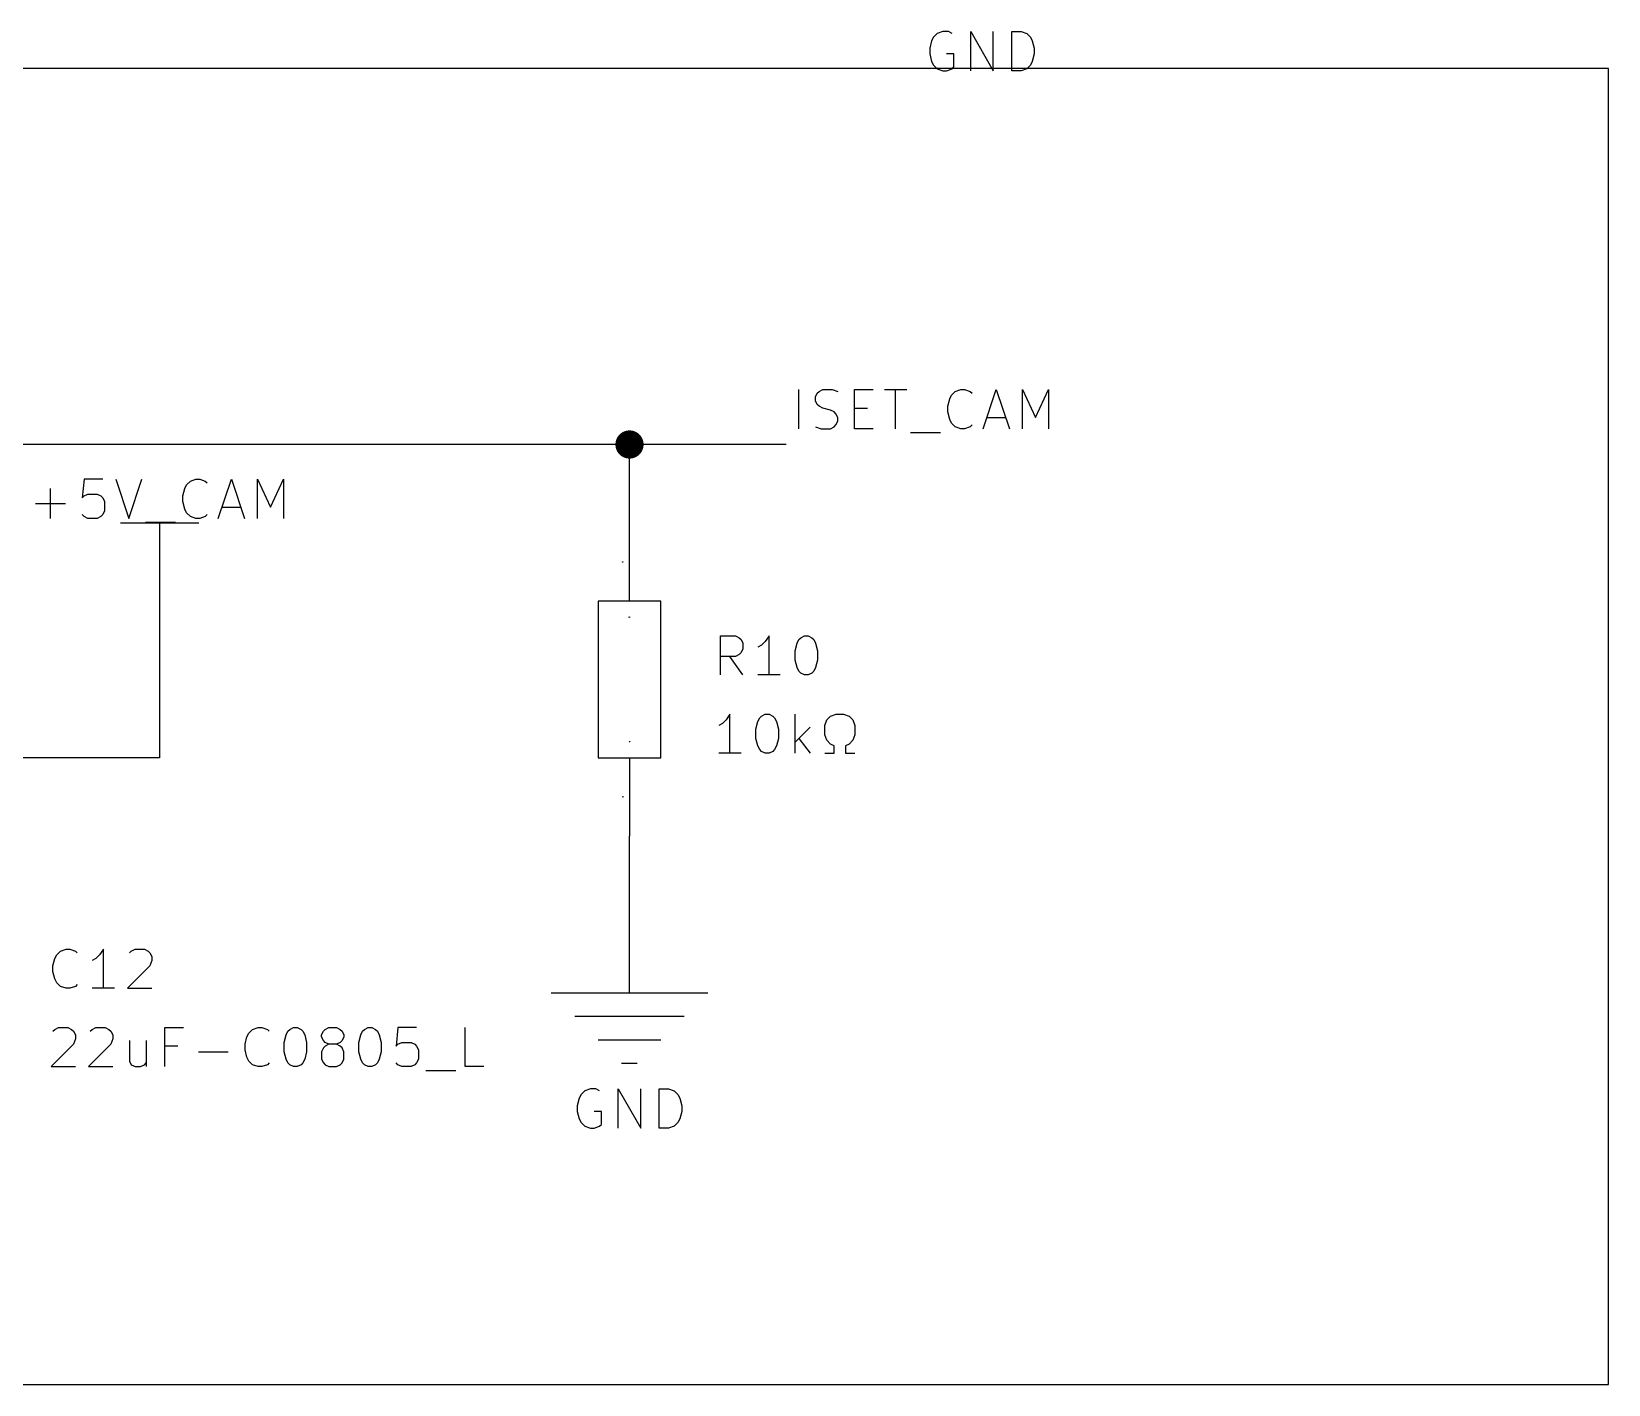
# Model space of a CAD drawing. Header units: millimetres. Extents: x 5 to 293, y -205 to -3.
# Drawn here: x 242.2 to 293.4, y -158.8 to -114.9 of the extents above; entities that cross this region are included whole.
import ezdxf

# ---------------------------------------------------------------- set-up
doc = ezdxf.new("R2010")
doc.units = ezdxf.units.MM
for name, color, linetype in [('GREENSIXTYFIVE', 129, 'CONTINUOUS'), ('LIGHTGREEN', 92, 'CONTINUOUS'), ('LIGHTMAGENTA', 212, 'CONTINUOUS'), ('LIGHTRED', 12, 'CONTINUOUS'), ('RED', 14, 'CONTINUOUS'), ('REDSIX', 19, 'CONTINUOUS')]:
    doc.layers.add(name, color=color, linetype=linetype)

msp = doc.modelspace()

# ---------------------------------------------------------------- linework, layer by layer
at = {"layer": 'GREENSIXTYFIVE', "linetype": 'CONTINUOUS'}
for p, q in [((271.4776, -115.0607), (271.4171, -115.1816)), ((271.5986, -114.9397), (271.4776, -115.0607)), ((271.78, -114.8792), (271.5986, -114.9397)), ((271.9614, -114.8792), (271.78, -114.8792)), ((272.0824, -114.9397), (271.9614, -114.8792)), ((272.6871, -116.1492), (272.6871, -114.8792)), ((272.6871, -114.8792), (273.4128, -116.1492)), ((273.4128, -116.1492), (273.4128, -114.8792)), ((274.0176, -116.1492), (274.0176, -114.8792)), ((274.0176, -114.8792), (274.32, -114.8792)), ((274.32, -114.8792), (274.5014, -114.9397)), ((274.5014, -114.9397), (274.6224, -115.0607)), ((274.6224, -115.0607), (274.6829, -115.1816)), ((271.4171, -115.1816), (271.3567, -115.4235)), ((271.3567, -115.4235), (271.3567, -115.6049)), ((274.6829, -115.1816), (274.7433, -115.4235)), ((274.7433, -115.4235), (274.7433, -115.6049)), ((271.3567, -115.6049), (271.4171, -115.8468)), ((271.4171, -115.8468), (271.4776, -115.9678)), ((271.4776, -115.9678), (271.5986, -116.0888)), ((271.5986, -116.0888), (271.78, -116.1492)), ((272.1428, -115.6049), (271.9009, -115.6049)), ((271.9009, -116.1492), (272.0824, -116.0888)), ((272.0824, -116.0888), (272.1428, -116.0283)), ((272.1428, -116.0283), (272.1428, -115.6049)), ((274.5014, -116.0888), (274.32, -116.1492)), ((274.6224, -115.9678), (274.5014, -116.0888)), ((274.6829, -115.8468), (274.6224, -115.9678)), ((274.7433, -115.6049), (274.6829, -115.8468)), ((271.78, -116.1492), (271.9009, -116.1492)), ((274.32, -116.1492), (274.0176, -116.1492)), ((242.8421, -130.6644), (242.8421, -129.6968)), ((243.9307, -129.3944), (243.8703, -129.9992)), ((244.5355, -129.3944), (243.9307, -129.3944)), ((243.9307, -129.9387), (244.0517, -129.8782)), ((244.0517, -129.8782), (244.3541, -129.8782)), ((244.3541, -129.8782), (244.475, -129.9387)), ((244.9588, -129.3944), (245.3821, -130.6644)), ((245.3821, -130.6644), (245.8055, -129.3944)), ((247.136, -129.9387), (247.1964, -129.6968)), ((247.1964, -129.6968), (247.2569, -129.5759)), ((247.2569, -129.5759), (247.3779, -129.4549)), ((247.3779, -129.4549), (247.5593, -129.3944)), ((247.5593, -129.3944), (247.6802, -129.3944)), ((247.6802, -129.3944), (247.8617, -129.4549)), ((247.8617, -129.4549), (247.9221, -129.5154)), ((248.285, -130.6644), (248.7083, -129.3944)), ((248.7083, -129.3944), (249.1317, -130.6644)), ((249.555, -130.6644), (249.555, -129.3944)), ((249.555, -129.3944), (249.9784, -130.3016)), ((249.9784, -130.3016), (250.4017, -129.3944)), ((250.4017, -129.3944), (250.4017, -130.6644)), ((242.3583, -130.1806), (243.326, -130.1806)), ((243.8703, -129.9992), (243.9307, -129.9387)), ((244.475, -129.9387), (244.5355, -129.9992)), ((244.5355, -129.9992), (244.596, -130.1201)), ((244.596, -130.1201), (244.596, -130.4225)), ((247.136, -130.1201), (247.136, -129.9387)), ((247.1964, -130.362), (247.136, -130.1201)), ((247.2569, -130.483), (247.1964, -130.362)), ((248.406, -130.3016), (249.0107, -130.3016)), ((243.9307, -130.604), (243.8703, -130.5435)), ((244.0517, -130.6644), (243.9307, -130.604)), ((244.3541, -130.6644), (244.0517, -130.6644)), ((244.475, -130.604), (244.3541, -130.6644)), ((244.5355, -130.5435), (244.475, -130.604)), ((244.596, -130.4225), (244.5355, -130.5435)), ((245.9265, -130.7854), (246.8941, -130.7854)), ((247.3779, -130.604), (247.2569, -130.483)), ((247.5593, -130.6644), (247.3779, -130.604)), ((247.6802, -130.6644), (247.5593, -130.6644)), ((247.8617, -130.604), (247.6802, -130.6644)), ((247.9221, -130.5435), (247.8617, -130.604)), ((261.6064, -133.8676), (261.6076, -133.8652)), ((261.6064, -133.8737), (261.6064, -133.8676)), ((261.6076, -133.8761), (261.6064, -133.8737)), ((261.6076, -133.8652), (261.6088, -133.864)), ((261.6088, -133.8773), (261.6076, -133.8761)), ((261.6088, -133.864), (261.6112, -133.8628)), ((261.6112, -133.8628), (261.6136, -133.8628)), ((261.6136, -133.8628), (261.6172, -133.864)), ((261.6172, -133.864), (261.6318, -133.8785)), ((261.6318, -133.8785), (261.6318, -133.8628)), ((264.5735, -135.7444), (264.5735, -134.4744)), ((264.5735, -134.4744), (265.0573, -134.4744)), ((265.0573, -134.4744), (265.1783, -134.5349)), ((266.1459, -134.4744), (266.025, -134.6559)), ((266.1459, -135.7444), (266.1459, -134.4744)), ((267.174, -134.5349), (267.2949, -134.4744)), ((267.2949, -134.4744), (267.4159, -134.4744)), ((267.4159, -134.4744), (267.5368, -134.5349)), ((265.1783, -134.5349), (265.2388, -134.5954)), ((265.2388, -134.5954), (265.2992, -134.7163)), ((265.2992, -134.8978), (265.2388, -135.0187)), ((265.2992, -134.7163), (265.2992, -134.8978)), ((265.904, -134.7768), (265.7831, -134.8373)), ((266.025, -134.6559), (265.904, -134.7768)), ((266.9926, -134.9582), (267.053, -134.7163)), ((266.9926, -135.2606), (266.9926, -134.9582)), ((267.053, -134.7163), (267.1135, -134.5954)), ((267.1135, -134.5954), (267.174, -134.5349)), ((267.5368, -134.5349), (267.5973, -134.5954)), ((267.5973, -134.5954), (267.6578, -134.7163)), ((267.6578, -134.7163), (267.7183, -134.9582)), ((267.7183, -134.9582), (267.7183, -135.2606)), ((265.0573, -135.1397), (264.5735, -135.1397)), ((265.2992, -135.7444), (264.8759, -135.1397)), ((265.1783, -135.0792), (265.0573, -135.1397)), ((265.2388, -135.0187), (265.1783, -135.0792)), ((267.053, -135.5025), (266.9926, -135.2606)), ((267.1135, -135.6235), (267.053, -135.5025)), ((267.6578, -135.5025), (267.5973, -135.6235)), ((267.7183, -135.2606), (267.6578, -135.5025)), ((266.5088, -135.7444), (265.7831, -135.7444)), ((267.174, -135.684), (267.1135, -135.6235)), ((267.2949, -135.7444), (267.174, -135.684)), ((267.4159, -135.7444), (267.2949, -135.7444)), ((267.5368, -135.684), (267.4159, -135.7444)), ((267.5973, -135.6235), (267.5368, -135.684)), ((264.8759, -137.0144), (264.755, -137.1959)), ((264.8759, -138.2844), (264.8759, -137.0144)), ((265.904, -137.0749), (266.0249, -137.0144)), ((266.0249, -137.0144), (266.1459, -137.0144)), ((266.1459, -137.0144), (266.2668, -137.0749)), ((266.9925, -138.2844), (266.9925, -137.0144)), ((268.1416, -137.0749), (268.323, -137.0144)), ((268.323, -137.0144), (268.5649, -137.0144)), ((268.5649, -137.0144), (268.7463, -137.0749)), ((264.634, -137.3168), (264.5131, -137.3773)), ((264.755, -137.1959), (264.634, -137.3168)), ((265.7226, -137.4982), (265.783, -137.2563)), ((265.7226, -137.8006), (265.7226, -137.4982)), ((265.783, -137.2563), (265.8435, -137.1354)), ((265.8435, -137.1354), (265.904, -137.0749)), ((266.2668, -137.0749), (266.3273, -137.1354)), ((266.3273, -137.1354), (266.3878, -137.2563)), ((266.3878, -137.2563), (266.4483, -137.4982)), ((266.4483, -137.4982), (266.4483, -137.8006)), ((267.4763, -137.4378), (266.9925, -137.9216)), ((267.9602, -137.3773), (268.0206, -137.1959)), ((267.9602, -137.6797), (267.9602, -137.3773)), ((268.0206, -137.1959), (268.1416, -137.0749)), ((268.7463, -137.0749), (268.8673, -137.1959)), ((268.8673, -137.1959), (268.9278, -137.3773)), ((268.9278, -137.3773), (268.9278, -137.6797)), ((261.6318, -137.9099), (261.6064, -137.9099)), ((261.6064, -137.9099), (261.61, -137.9123)), ((261.61, -137.9123), (261.6124, -137.9147)), ((261.6124, -137.9147), (261.6136, -137.9171)), ((261.6318, -137.9026), (261.6318, -137.9171)), ((265.783, -138.0425), (265.7226, -137.8006)), ((265.8435, -138.1635), (265.783, -138.0425)), ((266.3878, -138.0425), (266.3273, -138.1635)), ((266.4483, -137.8006), (266.3878, -138.0425)), ((267.1135, -137.8006), (267.4763, -138.2844)), ((268.0206, -137.8611), (267.9602, -137.6797)), ((268.1416, -137.982), (268.0206, -137.8611)), ((268.2625, -138.0425), (268.1416, -137.982)), ((268.2625, -138.2844), (268.2625, -138.0425)), ((268.7463, -137.982), (268.6254, -138.0425)), ((268.6254, -138.0425), (268.6254, -138.2844)), ((268.8673, -137.8611), (268.7463, -137.982)), ((268.9278, -137.6797), (268.8673, -137.8611)), ((265.2388, -138.2844), (264.5131, -138.2844)), ((265.904, -138.224), (265.8435, -138.1635)), ((266.0249, -138.2844), (265.904, -138.224)), ((266.1459, -138.2844), (266.0249, -138.2844)), ((266.2668, -138.224), (266.1459, -138.2844)), ((266.3273, -138.1635), (266.2668, -138.224)), ((267.9602, -138.2844), (268.2625, -138.2844)), ((268.6254, -138.2844), (268.9278, -138.2844)), ((243.044, -144.8159), (243.165, -144.6949)), ((243.044, -144.8159), (243.165, -144.6949)), ((243.165, -144.6949), (243.3464, -144.6344)), ((243.165, -144.6949), (243.3464, -144.6344)), ((243.3464, -144.6344), (243.4673, -144.6344)), ((243.3464, -144.6344), (243.4673, -144.6344)), ((243.4673, -144.6344), (243.6488, -144.6949)), ((243.4673, -144.6344), (243.6488, -144.6949)), ((243.6488, -144.6949), (243.7092, -144.7554)), ((243.6488, -144.6949), (243.7092, -144.7554)), ((244.5559, -144.6344), (244.435, -144.8159)), ((244.5559, -144.6344), (244.435, -144.8159)), ((244.5559, -145.9044), (244.5559, -144.6344)), ((244.5559, -145.9044), (244.5559, -144.6344)), ((245.4026, -144.7554), (245.463, -144.6949)), ((245.4026, -144.7554), (245.463, -144.6949)), ((245.463, -144.6949), (245.584, -144.6344)), ((245.463, -144.6949), (245.584, -144.6344)), ((245.584, -144.6344), (245.8864, -144.6344)), ((245.584, -144.6344), (245.8864, -144.6344)), ((245.8864, -144.6344), (246.0073, -144.6949)), ((245.8864, -144.6344), (246.0073, -144.6949)), ((246.0073, -144.6949), (246.0678, -144.7554)), ((246.0073, -144.6949), (246.0678, -144.7554)), ((242.9231, -145.1787), (242.9835, -144.9368)), ((242.9231, -145.1787), (242.9835, -144.9368)), ((242.9231, -145.3601), (242.9231, -145.1787)), ((242.9231, -145.3601), (242.9231, -145.1787)), ((242.9835, -144.9368), (243.044, -144.8159)), ((242.9835, -144.9368), (243.044, -144.8159)), ((244.314, -144.9368), (244.1931, -144.9973)), ((244.314, -144.9368), (244.1931, -144.9973)), ((244.435, -144.8159), (244.314, -144.9368)), ((244.435, -144.8159), (244.314, -144.9368)), ((246.0678, -145.1787), (245.3421, -145.9044)), ((246.0678, -145.1787), (245.3421, -145.9044)), ((246.0678, -144.7554), (246.1283, -144.8763)), ((246.0678, -144.7554), (246.1283, -144.8763)), ((246.1283, -144.9973), (246.0678, -145.1787)), ((246.1283, -144.9973), (246.0678, -145.1787)), ((246.1283, -144.8763), (246.1283, -144.9973)), ((246.1283, -144.8763), (246.1283, -144.9973)), ((242.9835, -145.602), (242.9231, -145.3601)), ((242.9835, -145.602), (242.9231, -145.3601)), ((243.044, -145.723), (242.9835, -145.602)), ((243.044, -145.723), (242.9835, -145.602)), ((243.165, -145.844), (243.044, -145.723)), ((243.165, -145.844), (243.044, -145.723)), ((243.3464, -145.9044), (243.165, -145.844)), ((243.3464, -145.9044), (243.165, -145.844)), ((243.4673, -145.9044), (243.3464, -145.9044)), ((243.4673, -145.9044), (243.3464, -145.9044)), ((243.6488, -145.844), (243.4673, -145.9044)), ((243.6488, -145.844), (243.4673, -145.9044)), ((243.7092, -145.7835), (243.6488, -145.844)), ((243.7092, -145.7835), (243.6488, -145.844)), ((244.9188, -145.9044), (244.1931, -145.9044)), ((244.9188, -145.9044), (244.1931, -145.9044)), ((245.3421, -145.9044), (246.1283, -145.9044)), ((245.3421, -145.9044), (246.1283, -145.9044)), ((242.9231, -147.2954), (242.9835, -147.2349)), ((242.9231, -147.2954), (242.9835, -147.2349)), ((242.9835, -147.2349), (243.1045, -147.1744)), ((242.9835, -147.2349), (243.1045, -147.1744)), ((243.1045, -147.1744), (243.4069, -147.1744)), ((243.1045, -147.1744), (243.4069, -147.1744)), ((243.4069, -147.1744), (243.5278, -147.2349)), ((243.4069, -147.1744), (243.5278, -147.2349)), ((243.5278, -147.2349), (243.5883, -147.2954)), ((243.5278, -147.2349), (243.5883, -147.2954)), ((244.1326, -147.2954), (244.193, -147.2349)), ((244.1326, -147.2954), (244.193, -147.2349)), ((244.193, -147.2349), (244.314, -147.1744)), ((244.193, -147.2349), (244.314, -147.1744)), ((244.314, -147.1744), (244.6164, -147.1744)), ((244.314, -147.1744), (244.6164, -147.1744)), ((244.6164, -147.1744), (244.7373, -147.2349)), ((244.6164, -147.1744), (244.7373, -147.2349)), ((244.7373, -147.2349), (244.7978, -147.2954)), ((244.7373, -147.2349), (244.7978, -147.2954)), ((246.5515, -148.4444), (246.5515, -147.1744)), ((246.5515, -147.1744), (247.1563, -147.1744)), ((246.5515, -148.4444), (246.5515, -147.1744)), ((246.5515, -147.1744), (247.1563, -147.1744)), ((249.273, -147.3559), (249.394, -147.2349)), ((249.273, -147.3559), (249.394, -147.2349)), ((249.394, -147.2349), (249.5754, -147.1744)), ((249.394, -147.2349), (249.5754, -147.1744)), ((249.5754, -147.1744), (249.6963, -147.1744)), ((249.5754, -147.1744), (249.6963, -147.1744)), ((249.6963, -147.1744), (249.8778, -147.2349)), ((249.6963, -147.1744), (249.8778, -147.2349)), ((249.8778, -147.2349), (249.9382, -147.2954)), ((249.8778, -147.2349), (249.9382, -147.2954)), ((250.543, -147.2954), (250.6035, -147.2349)), ((250.543, -147.2954), (250.6035, -147.2349)), ((250.6035, -147.2349), (250.7244, -147.1744)), ((250.6035, -147.2349), (250.7244, -147.1744)), ((250.7244, -147.1744), (250.8454, -147.1744)), ((250.7244, -147.1744), (250.8454, -147.1744)), ((250.8454, -147.1744), (250.9663, -147.2349)), ((250.8454, -147.1744), (250.9663, -147.2349)), ((250.9663, -147.2349), (251.0268, -147.2954)), ((250.9663, -147.2349), (251.0268, -147.2954)), ((251.692, -147.2954), (251.7525, -147.2349)), ((251.692, -147.2954), (251.7525, -147.2349)), ((251.7525, -147.2349), (251.8735, -147.1744)), ((251.7525, -147.2349), (251.8735, -147.1744)), ((251.8735, -147.1744), (252.1154, -147.1744)), ((251.8735, -147.1744), (252.1154, -147.1744)), ((252.1154, -147.1744), (252.2363, -147.2349)), ((252.1154, -147.1744), (252.2363, -147.2349)), ((252.2363, -147.2349), (252.2968, -147.2954)), ((252.2363, -147.2349), (252.2968, -147.2954)), ((252.962, -147.2954), (253.0225, -147.2349)), ((252.962, -147.2954), (253.0225, -147.2349)), ((253.0225, -147.2349), (253.1434, -147.1744)), ((253.0225, -147.2349), (253.1434, -147.1744)), ((253.1434, -147.1744), (253.2644, -147.1744)), ((253.1434, -147.1744), (253.2644, -147.1744)), ((253.2644, -147.1744), (253.3853, -147.2349)), ((253.2644, -147.1744), (253.3853, -147.2349)), ((253.3853, -147.2349), (253.4458, -147.2954)), ((253.3853, -147.2349), (253.4458, -147.2954)), ((254.111, -147.1744), (254.0506, -147.7792)), ((254.111, -147.1744), (254.0506, -147.7792)), ((254.7158, -147.1744), (254.111, -147.1744)), ((254.7158, -147.1744), (254.111, -147.1744)), ((256.2881, -148.4444), (256.2881, -147.1744)), ((256.2881, -148.4444), (256.2881, -147.1744)), ((243.5883, -147.7187), (242.8626, -148.4444)), ((243.5883, -147.7187), (242.8626, -148.4444)), ((243.5883, -147.2954), (243.6488, -147.4163)), ((243.5883, -147.2954), (243.6488, -147.4163)), ((243.6488, -147.5373), (243.5883, -147.7187)), ((243.6488, -147.5373), (243.5883, -147.7187)), ((243.6488, -147.4163), (243.6488, -147.5373)), ((243.6488, -147.4163), (243.6488, -147.5373)), ((244.7978, -147.7187), (244.0721, -148.4444)), ((244.7978, -147.7187), (244.0721, -148.4444)), ((244.7978, -147.2954), (244.8583, -147.4163)), ((244.7978, -147.2954), (244.8583, -147.4163)), ((244.8583, -147.5373), (244.7978, -147.7187)), ((244.8583, -147.5373), (244.7978, -147.7187)), ((244.8583, -147.4163), (244.8583, -147.5373)), ((244.8583, -147.4163), (244.8583, -147.5373)), ((245.4025, -147.5978), (245.4025, -148.263)), ((245.4025, -147.5978), (245.4025, -148.263)), ((245.9468, -147.5978), (245.9468, -148.4444)), ((245.9468, -147.5978), (245.9468, -148.4444)), ((246.9749, -147.7792), (246.5515, -147.7792)), ((246.9749, -147.7792), (246.5515, -147.7792)), ((249.1521, -147.7187), (249.2125, -147.4768)), ((249.1521, -147.7187), (249.2125, -147.4768)), ((249.1521, -147.9001), (249.1521, -147.7187)), ((249.1521, -147.9001), (249.1521, -147.7187)), ((249.2125, -147.4768), (249.273, -147.3559)), ((249.2125, -147.4768), (249.273, -147.3559)), ((250.4221, -147.6582), (250.4825, -147.4163)), ((250.4221, -147.6582), (250.4825, -147.4163)), ((250.4221, -147.9606), (250.4221, -147.6582)), ((250.4221, -147.9606), (250.4221, -147.6582)), ((250.4825, -147.4163), (250.543, -147.2954)), ((250.4825, -147.4163), (250.543, -147.2954)), ((251.0268, -147.2954), (251.0873, -147.4163)), ((251.0268, -147.2954), (251.0873, -147.4163)), ((251.0873, -147.4163), (251.1478, -147.6582)), ((251.0873, -147.4163), (251.1478, -147.6582)), ((251.1478, -147.6582), (251.1478, -147.9606)), ((251.1478, -147.6582), (251.1478, -147.9606)), ((251.6316, -147.4163), (251.692, -147.2954)), ((251.6316, -147.4163), (251.692, -147.2954)), ((251.6316, -147.4768), (251.6316, -147.4163)), ((251.6316, -147.4768), (251.6316, -147.4163)), ((251.692, -147.5978), (251.6316, -147.4768)), ((251.692, -147.5978), (251.6316, -147.4768)), ((251.7525, -147.6582), (251.692, -147.5978)), ((251.7525, -147.6582), (251.692, -147.5978)), ((251.7525, -147.7792), (251.692, -147.8397)), ((251.7525, -147.7792), (251.692, -147.8397)), ((251.8735, -147.7187), (251.7525, -147.6582)), ((251.8735, -147.7187), (251.7525, -147.6582)), ((251.8735, -147.7187), (251.7525, -147.7792)), ((251.8735, -147.7187), (251.7525, -147.7792)), ((252.1154, -147.7187), (251.8735, -147.7187)), ((252.1154, -147.7187), (251.8735, -147.7187)), ((252.2363, -147.6582), (252.1154, -147.7187)), ((252.2363, -147.6582), (252.1154, -147.7187)), ((252.2363, -147.7792), (252.1154, -147.7187)), ((252.2363, -147.7792), (252.1154, -147.7187)), ((252.2968, -147.5978), (252.2363, -147.6582)), ((252.2968, -147.5978), (252.2363, -147.6582)), ((252.2968, -147.8397), (252.2363, -147.7792)), ((252.2968, -147.8397), (252.2363, -147.7792)), ((252.2968, -147.2954), (252.3573, -147.4163)), ((252.2968, -147.2954), (252.3573, -147.4163)), ((252.3573, -147.4768), (252.2968, -147.5978)), ((252.3573, -147.4768), (252.2968, -147.5978)), ((252.3573, -147.4163), (252.3573, -147.4768)), ((252.3573, -147.4163), (252.3573, -147.4768)), ((252.8411, -147.6582), (252.9015, -147.4163)), ((252.8411, -147.6582), (252.9015, -147.4163)), ((252.8411, -147.9606), (252.8411, -147.6582)), ((252.8411, -147.9606), (252.8411, -147.6582)), ((252.9015, -147.4163), (252.962, -147.2954)), ((252.9015, -147.4163), (252.962, -147.2954)), ((253.4458, -147.2954), (253.5063, -147.4163)), ((253.4458, -147.2954), (253.5063, -147.4163)), ((253.5063, -147.4163), (253.5668, -147.6582)), ((253.5063, -147.4163), (253.5668, -147.6582)), ((253.5668, -147.6582), (253.5668, -147.9606)), ((253.5668, -147.6582), (253.5668, -147.9606)), ((254.0506, -147.7792), (254.111, -147.7187)), ((254.0506, -147.7792), (254.111, -147.7187)), ((254.111, -147.7187), (254.232, -147.6582)), ((254.111, -147.7187), (254.232, -147.6582)), ((254.232, -147.6582), (254.5344, -147.6582)), ((254.232, -147.6582), (254.5344, -147.6582)), ((254.5344, -147.6582), (254.6553, -147.7187)), ((254.5344, -147.6582), (254.6553, -147.7187)), ((254.6553, -147.7187), (254.7158, -147.7792)), ((254.6553, -147.7187), (254.7158, -147.7792)), ((254.7158, -147.7792), (254.7763, -147.9001)), ((254.7158, -147.7792), (254.7763, -147.9001)), ((245.4025, -148.263), (245.463, -148.384)), ((245.4025, -148.263), (245.463, -148.384)), ((247.6401, -147.9606), (248.6078, -147.9606)), ((247.6401, -147.9606), (248.6078, -147.9606)), ((249.2125, -148.142), (249.1521, -147.9001)), ((249.2125, -148.142), (249.1521, -147.9001)), ((249.273, -148.263), (249.2125, -148.142)), ((249.273, -148.263), (249.2125, -148.142)), ((249.394, -148.384), (249.273, -148.263)), ((249.394, -148.384), (249.273, -148.263)), ((250.4825, -148.2025), (250.4221, -147.9606)), ((250.4825, -148.2025), (250.4221, -147.9606)), ((250.543, -148.3235), (250.4825, -148.2025)), ((250.543, -148.3235), (250.4825, -148.2025)), ((251.0873, -148.2025), (251.0268, -148.3235)), ((251.0873, -148.2025), (251.0268, -148.3235)), ((251.1478, -147.9606), (251.0873, -148.2025)), ((251.1478, -147.9606), (251.0873, -148.2025)), ((251.692, -147.8397), (251.6316, -147.9606)), ((251.692, -147.8397), (251.6316, -147.9606)), ((251.6316, -147.9606), (251.6316, -148.2025)), ((251.6316, -147.9606), (251.6316, -148.2025)), ((251.6316, -148.2025), (251.692, -148.3235)), ((251.6316, -148.2025), (251.692, -148.3235)), ((252.3573, -147.9606), (252.2968, -147.8397)), ((252.3573, -147.9606), (252.2968, -147.8397)), ((252.2968, -148.3235), (252.3573, -148.2025)), ((252.2968, -148.3235), (252.3573, -148.2025)), ((252.3573, -148.2025), (252.3573, -147.9606)), ((252.3573, -148.2025), (252.3573, -147.9606)), ((252.9015, -148.2025), (252.8411, -147.9606)), ((252.9015, -148.2025), (252.8411, -147.9606)), ((252.962, -148.3235), (252.9015, -148.2025)), ((252.962, -148.3235), (252.9015, -148.2025)), ((253.5063, -148.2025), (253.4458, -148.3235)), ((253.5063, -148.2025), (253.4458, -148.3235)), ((253.5668, -147.9606), (253.5063, -148.2025)), ((253.5668, -147.9606), (253.5063, -148.2025)), ((254.7763, -148.2025), (254.7158, -148.3235)), ((254.7763, -148.2025), (254.7158, -148.3235)), ((254.7763, -147.9001), (254.7763, -148.2025)), ((254.7763, -147.9001), (254.7763, -148.2025)), ((242.8626, -148.4444), (243.6488, -148.4444)), ((242.8626, -148.4444), (243.6488, -148.4444)), ((244.0721, -148.4444), (244.8583, -148.4444)), ((244.0721, -148.4444), (244.8583, -148.4444)), ((245.463, -148.384), (245.584, -148.4444)), ((245.463, -148.384), (245.584, -148.4444)), ((245.584, -148.4444), (245.7654, -148.4444)), ((245.584, -148.4444), (245.7654, -148.4444)), ((245.7654, -148.4444), (245.8863, -148.384)), ((245.7654, -148.4444), (245.8863, -148.384)), ((245.8863, -148.384), (245.9468, -148.3235)), ((245.8863, -148.384), (245.9468, -148.3235)), ((249.5754, -148.4444), (249.394, -148.384)), ((249.5754, -148.4444), (249.394, -148.384)), ((249.6963, -148.4444), (249.5754, -148.4444)), ((249.6963, -148.4444), (249.5754, -148.4444)), ((249.8778, -148.384), (249.6963, -148.4444)), ((249.8778, -148.384), (249.6963, -148.4444)), ((249.9382, -148.3235), (249.8778, -148.384)), ((249.9382, -148.3235), (249.8778, -148.384)), ((250.6035, -148.384), (250.543, -148.3235)), ((250.6035, -148.384), (250.543, -148.3235)), ((250.7244, -148.4444), (250.6035, -148.384)), ((250.7244, -148.4444), (250.6035, -148.384)), ((250.8454, -148.4444), (250.7244, -148.4444)), ((250.8454, -148.4444), (250.7244, -148.4444)), ((250.9663, -148.384), (250.8454, -148.4444)), ((250.9663, -148.384), (250.8454, -148.4444)), ((251.0268, -148.3235), (250.9663, -148.384)), ((251.0268, -148.3235), (250.9663, -148.384)), ((251.692, -148.3235), (251.7525, -148.384)), ((251.692, -148.3235), (251.7525, -148.384)), ((251.7525, -148.384), (251.8735, -148.4444)), ((251.7525, -148.384), (251.8735, -148.4444)), ((251.8735, -148.4444), (252.1154, -148.4444)), ((251.8735, -148.4444), (252.1154, -148.4444)), ((252.1154, -148.4444), (252.2363, -148.384)), ((252.1154, -148.4444), (252.2363, -148.384)), ((252.2363, -148.384), (252.2968, -148.3235)), ((252.2363, -148.384), (252.2968, -148.3235)), ((253.0225, -148.384), (252.962, -148.3235)), ((253.0225, -148.384), (252.962, -148.3235)), ((253.1434, -148.4444), (253.0225, -148.384)), ((253.1434, -148.4444), (253.0225, -148.384)), ((253.2644, -148.4444), (253.1434, -148.4444)), ((253.2644, -148.4444), (253.1434, -148.4444)), ((253.3853, -148.384), (253.2644, -148.4444)), ((253.3853, -148.384), (253.2644, -148.4444)), ((253.4458, -148.3235), (253.3853, -148.384)), ((253.4458, -148.3235), (253.3853, -148.384)), ((254.111, -148.384), (254.0506, -148.3235)), ((254.111, -148.384), (254.0506, -148.3235)), ((254.232, -148.4444), (254.111, -148.384)), ((254.232, -148.4444), (254.111, -148.384)), ((254.5344, -148.4444), (254.232, -148.4444)), ((254.5344, -148.4444), (254.232, -148.4444)), ((254.6553, -148.384), (254.5344, -148.4444)), ((254.6553, -148.384), (254.5344, -148.4444)), ((254.7158, -148.3235), (254.6553, -148.384)), ((254.7158, -148.3235), (254.6553, -148.384)), ((255.0182, -148.5654), (255.9858, -148.5654)), ((255.0182, -148.5654), (255.9858, -148.5654)), ((256.8929, -148.4444), (256.2881, -148.4444)), ((256.8929, -148.4444), (256.2881, -148.4444)), ((260.1686, -149.2297), (260.0476, -149.3507)), ((260.35, -149.1692), (260.1686, -149.2297)), ((260.5314, -149.1692), (260.35, -149.1692)), ((260.6524, -149.2297), (260.5314, -149.1692)), ((261.2571, -150.4392), (261.2571, -149.1692)), ((261.2571, -149.1692), (261.9828, -150.4392)), ((261.9828, -150.4392), (261.9828, -149.1692)), ((262.5876, -150.4392), (262.5876, -149.1692)), ((262.5876, -149.1692), (262.89, -149.1692)), ((262.89, -149.1692), (263.0714, -149.2297)), ((263.0714, -149.2297), (263.1924, -149.3507)), ((259.9871, -149.4716), (259.9267, -149.7135)), ((259.9267, -149.7135), (259.9267, -149.8949)), ((260.0476, -149.3507), (259.9871, -149.4716)), ((263.1924, -149.3507), (263.2529, -149.4716)), ((263.2529, -149.4716), (263.3133, -149.7135)), ((263.3133, -149.7135), (263.3133, -149.8949)), ((259.9267, -149.8949), (259.9871, -150.1368)), ((259.9871, -150.1368), (260.0476, -150.2578)), ((260.0476, -150.2578), (260.1686, -150.3788)), ((260.7128, -149.8949), (260.4709, -149.8949)), ((260.6524, -150.3788), (260.7128, -150.3183)), ((260.7128, -150.3183), (260.7128, -149.8949)), ((263.1924, -150.2578), (263.0714, -150.3788)), ((263.2529, -150.1368), (263.1924, -150.2578)), ((263.3133, -149.8949), (263.2529, -150.1368)), ((260.1686, -150.3788), (260.35, -150.4392)), ((260.35, -150.4392), (260.4709, -150.4392)), ((260.4709, -150.4392), (260.6524, -150.3788)), ((262.89, -150.4392), (262.5876, -150.4392)), ((263.0714, -150.3788), (262.89, -150.4392))]:
    msp.add_line(p, q, dxfattribs=at)
at = {"layer": 'LIGHTGREEN', "linetype": 'CONTINUOUS'}
for p, q in [((261.62, -128.27), (227.33, -128.27)), ((266.7, -128.27), (261.62, -128.27)), ((261.62, -130.81), (261.62, -128.27)), ((246.38, -133.35), (246.38, -138.43)), ((246.38, -138.43), (238.76, -138.43)), ((261.62, -143.51), (261.62, -140.97))]:
    msp.add_line(p, q, dxfattribs=at)
at = {"layer": 'LIGHTGREEN', "const_width": 0.4572}
msp.add_lwpolyline([(261.3914, -128.27, 1), (261.8486, -128.27, 1)], format="xyb", close=True, dxfattribs=at)
at = {"layer": 'LIGHTMAGENTA', "linetype": 'CONTINUOUS'}
for p, q in [((293.37, -116.078), (182.88, -116.078)), ((293.37, -158.75), (293.37, -116.078)), ((182.88, -158.75), (293.37, -158.75))]:
    msp.add_line(p, q, dxfattribs=at)
at = {"layer": 'LIGHTRED', "linetype": 'CONTINUOUS'}
for p, q in [((261.3883, -132.0775), (261.3895, -132.0751)), ((261.3883, -132.0836), (261.3883, -132.0775)), ((261.3895, -132.086), (261.3883, -132.0836)), ((261.3895, -132.0751), (261.3907, -132.0739)), ((261.3907, -132.0872), (261.3895, -132.086)), ((261.3907, -132.0739), (261.3931, -132.0727)), ((261.3931, -132.0727), (261.3955, -132.0727)), ((261.3955, -132.0727), (261.3991, -132.0739)), ((261.3991, -132.0739), (261.4137, -132.0884)), ((261.4137, -132.0884), (261.4137, -132.0727)), ((261.4137, -139.7), (261.3883, -139.7)), ((261.3883, -139.7), (261.3919, -139.7024)), ((261.3919, -139.7024), (261.3943, -139.7048)), ((261.3943, -139.7048), (261.3955, -139.7072)), ((261.4137, -139.6927), (261.4137, -139.7072))]:
    msp.add_line(p, q, dxfattribs=at)
at = {"layer": 'RED', "linetype": 'CONTINUOUS'}
for p, q in [((245.11, -130.81), (247.65, -130.81)), ((246.38, -130.81), (246.38, -132.08)), ((261.62, -133.35), (261.62, -130.81)), ((246.38, -132.08), (246.38, -133.35)), ((262.636, -133.35), (260.604, -133.35)), ((260.604, -133.35), (260.604, -138.43)), ((262.636, -138.43), (262.636, -133.35)), ((260.604, -138.43), (262.636, -138.43)), ((261.62, -138.43), (261.62, -140.97)), ((261.62, -146.05), (261.62, -143.51)), ((259.08, -146.05), (264.16, -146.05)), ((259.842, -146.812), (263.398, -146.812)), ((260.604, -147.574), (262.636, -147.574)), ((261.366, -148.336), (261.874, -148.336))]:
    msp.add_line(p, q, dxfattribs=at)
at = {"layer": 'REDSIX', "linetype": 'CONTINUOUS'}
for p, q in [((267.1067, -127.7569), (267.1067, -126.4869)), ((267.6511, -126.7288), (267.7115, -126.6079)), ((267.6511, -126.8498), (267.6511, -126.7288)), ((267.7115, -126.6079), (267.772, -126.5474)), ((267.772, -126.5474), (267.893, -126.4869)), ((267.893, -126.4869), (268.1953, -126.4869)), ((268.1953, -126.4869), (268.3768, -126.5474)), ((268.921, -127.7569), (268.921, -126.4869)), ((268.921, -126.4869), (269.5258, -126.4869)), ((269.8886, -126.4869), (270.6143, -126.4869)), ((270.2515, -127.7569), (270.2515, -126.4869)), ((271.9448, -127.0312), (272.0052, -126.7893)), ((272.0052, -126.7893), (272.0657, -126.6684)), ((272.0657, -126.6684), (272.1867, -126.5474)), ((272.1867, -126.5474), (272.3681, -126.4869)), ((272.3681, -126.4869), (272.489, -126.4869)), ((272.489, -126.4869), (272.6705, -126.5474)), ((272.6705, -126.5474), (272.7309, -126.6079)), ((273.0938, -127.7569), (273.5171, -126.4869)), ((273.5171, -126.4869), (273.9405, -127.7569)), ((274.3638, -127.7569), (274.3638, -126.4869)), ((274.3638, -126.4869), (274.7872, -127.3941)), ((274.7872, -127.3941), (275.2105, -126.4869)), ((275.2105, -126.4869), (275.2105, -127.7569)), ((267.7115, -126.9707), (267.6511, -126.8498)), ((267.772, -127.0312), (267.7115, -126.9707)), ((267.893, -127.0917), (267.772, -127.0312)), ((268.1349, -127.1522), (267.893, -127.0917)), ((268.2558, -127.2126), (268.1349, -127.1522)), ((268.3163, -127.2731), (268.2558, -127.2126)), ((268.3768, -127.3941), (268.3163, -127.2731)), ((268.921, -127.0917), (269.3444, -127.0917)), ((271.9448, -127.2126), (271.9448, -127.0312)), ((272.0052, -127.4545), (271.9448, -127.2126)), ((267.6511, -127.6965), (267.8325, -127.7569)), ((267.8325, -127.7569), (268.1349, -127.7569)), ((268.1349, -127.7569), (268.2558, -127.6965)), ((268.2558, -127.6965), (268.3163, -127.636)), ((268.3163, -127.636), (268.3768, -127.515)), ((268.3768, -127.515), (268.3768, -127.3941)), ((269.5258, -127.7569), (268.921, -127.7569)), ((272.0657, -127.5755), (272.0052, -127.4545)), ((272.1867, -127.6965), (272.0657, -127.5755)), ((272.3681, -127.7569), (272.1867, -127.6965)), ((272.489, -127.7569), (272.3681, -127.7569)), ((272.6705, -127.6965), (272.489, -127.7569)), ((272.7309, -127.636), (272.6705, -127.6965)), ((273.2148, -127.3941), (273.8195, -127.3941)), ((270.7353, -127.8779), (271.7029, -127.8779))]:
    msp.add_line(p, q, dxfattribs=at)

doc.saveas('drawing.dxf')
